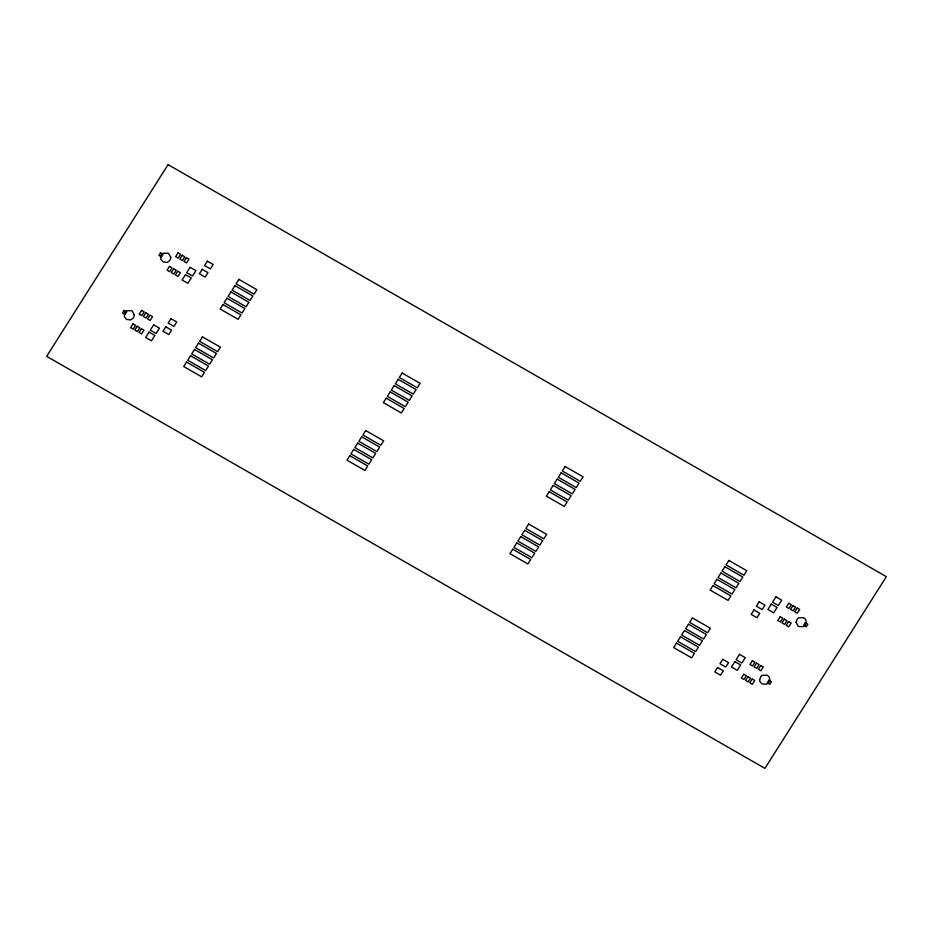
<?xml version="1.0" encoding="UTF-8"?>
<svg xmlns="http://www.w3.org/2000/svg" width="933" height="933" viewBox="0 0 933 933"><rect width="100%" height="100%" fill="white"/><g stroke="black" fill="none" stroke-linecap="round" stroke-linejoin="round"><path stroke-width="1.4" d="M134.329 314.818L133.92 316.87A3.779 3.615 -17 0 1 133.559 317.558A3.732 3.569 -17 0 1 133.092 318.188L131.553 319.401A5.225 4.992 -17 0 1 131.005 319.646L130.632 319.762A5.225 4.992 -17 0 1 130.072 319.914L126.795 319.459A3.697 3.534 -17 0 1 126.282 319.168L124.346 316.637L124.521 313.278A3.732 3.569 -17 0 1 124.882 312.59A3.685 3.534 -17 0 1 125.22 312.112L125.36 311.96A3.825 3.662 -17 0 1 125.768 311.54L126.387 311.051A6.344 6.076 -17 0 1 126.9 310.747L131.658 310.689A3.697 3.534 -17 0 1 132.159 310.981L134.329 314.818M170.751 257.321L170.739 257.881A7.93 7.592 -17 0 1 170.657 258.453L170.273 259.549A3.685 3.534 -17 0 1 169.993 260.05A3.732 3.569 -17 0 1 169.514 260.68L167.975 261.893A5.225 4.992 -17 0 1 167.439 262.138L167.054 262.266A5.225 4.992 -17 0 1 166.506 262.406L163.217 261.951A3.697 3.534 -17 0 1 162.715 261.66L160.779 259.129L160.954 255.77A3.732 3.569 -17 0 1 161.316 255.082A3.779 3.615 -17 0 1 161.794 254.452A3.825 3.662 -17 0 1 162.202 254.033L162.82 253.543A6.344 6.076 -17 0 1 163.322 253.24L168.08 253.181A3.697 3.534 -17 0 1 168.593 253.473L170.751 257.321M759.614 679.865L759.777 680.985A5.108 4.887 -17 0 0 759.952 681.522L761.771 683.702A3.709 3.545 -17 0 0 762.273 683.994L766.483 684.181A5.225 4.992 -17 0 0 767.031 683.936C770.32 682.478 770.81 677.37 767.637 675.515A3.709 3.545 -17 0 0 767.136 675.224L762.378 675.282A6.344 6.076 -17 0 0 761.876 675.585L761.246 676.075A3.825 3.662 -17 0 0 760.838 676.495L759.614 679.865M796.036 622.358L798.193 626.195A3.709 3.545 -17 0 0 798.695 626.486L802.916 626.673A5.225 4.992 -17 0 0 803.453 626.428C806.753 624.982 807.232 619.862 804.071 618.008A3.709 3.545 -17 0 0 803.558 617.716L798.811 617.774A6.344 6.076 -17 0 0 798.298 618.078L797.68 618.567A3.825 3.662 -17 0 0 797.272 618.987L796.036 622.358M168.08 164.64L46.65 356.336L764.92 768.36L886.35 576.664L168.08 164.64M124.112 310.432L122.515 312.94L125.08 314.409L126.678 311.902L124.112 310.432M160.534 252.925L158.948 255.432L161.514 256.913L163.1 254.394L160.534 252.925M133.046 323.914L130.655 327.681L133.232 329.151L135.612 325.384L133.046 323.914M141.618 310.386L139.227 314.164L141.793 315.634L144.183 311.867L141.618 310.386M169.479 266.406L167.089 270.173L169.654 271.643L172.045 267.876L169.479 266.406M178.04 252.89L175.649 256.657L178.226 258.126L180.617 254.359L178.04 252.89M137.233 326.305L134.842 330.084L137.408 331.553L139.798 327.786L137.233 326.305M145.793 312.788L143.402 316.555L145.98 318.036L148.359 314.258L145.793 312.788M173.655 268.809L171.275 272.576L173.841 274.045L176.232 270.278L173.655 268.809M182.227 255.28L179.836 259.047L182.401 260.529L184.792 256.762L182.227 255.28M141.396 328.708L139.017 332.475L141.583 333.944L143.974 330.177L141.396 328.708M149.968 315.179L147.577 318.946L150.143 320.427L152.534 316.66L149.968 315.179M177.83 271.2L175.439 274.967L178.016 276.436L180.396 272.669L177.83 271.2M186.39 257.671L184.011 261.45L186.577 262.919L188.967 259.152L186.39 257.671M149.058 332.136L145.676 337.489L151.461 340.802L154.843 335.46L149.058 332.136M153.688 324.847L150.295 330.189L156.079 333.501L159.473 328.159L153.688 324.847M185.492 274.629L182.11 279.982L187.895 283.294L191.277 277.952L185.492 274.629M190.11 267.339L186.728 272.681L192.513 276.005L195.895 270.652L190.11 267.339M165.771 326.853L162.983 331.25L168.768 334.574L171.555 330.165L165.771 326.853M170.949 318.678L168.162 323.075L173.946 326.398L176.734 321.99L170.949 318.678M202.204 269.345L199.417 273.742L205.19 277.066L207.989 272.658L202.204 269.345M207.383 261.17L204.584 265.567L210.368 268.891L213.167 264.494L207.383 261.17M186.53 362.039L183.696 366.517L201.656 376.815L204.49 372.349L186.53 362.039M190.519 355.753L187.685 360.22L205.645 370.529L208.479 366.051L190.519 355.753M194.496 349.467L191.662 353.945L209.622 364.243L212.456 359.776L194.496 349.467M198.484 343.181L195.65 347.647L213.61 357.957L216.444 353.479L198.484 343.181M202.473 336.883L199.639 341.361L217.599 351.659L220.433 347.193L202.473 336.883M222.964 304.543L220.13 309.01L238.09 319.319L240.924 314.841L222.964 304.543M226.952 298.245L224.118 302.724L242.079 313.022L244.912 308.555L226.952 298.245M230.929 291.959L228.095 296.437L246.055 306.735L248.889 302.269L230.929 291.959M234.918 285.673L232.084 290.14L250.044 300.449L252.878 295.971L234.918 285.673M238.895 279.375L236.061 283.854L254.033 294.152L256.855 289.685L238.895 279.375M349.77 455.689L346.936 460.156L364.908 470.465L367.742 465.987L349.77 455.689M353.759 449.391L350.925 453.87L368.885 464.168L371.719 459.701L353.759 449.391M357.736 443.105L354.913 447.583L372.873 457.881L375.707 453.415L357.736 443.105M361.724 436.819L358.89 441.297L376.85 451.595L379.684 447.117L361.724 436.819M365.713 430.533L362.879 435L380.839 445.298L383.673 440.831L365.713 430.533M386.204 398.181L383.37 402.648L401.33 412.957L404.164 408.479L386.204 398.181M390.192 391.883L387.358 396.362L405.319 406.66L408.153 402.193L390.192 391.883M394.169 385.609L391.335 390.076L409.295 400.385L412.129 395.907L394.169 385.609M398.158 379.311L395.324 383.79L413.284 394.088L416.118 389.621L398.158 379.311M402.146 373.025L399.312 377.492L417.273 387.801L420.107 383.323L402.146 373.025M512.765 549.175L509.931 553.654L527.891 563.952L530.725 559.485L512.765 549.175M516.742 542.889L513.92 547.356L531.88 557.666L534.714 553.187L516.742 542.889M520.731 536.603L517.897 541.082L535.857 551.38L538.691 546.913L520.731 536.603M524.719 530.317L521.885 534.784L539.845 545.094L542.679 540.615L524.719 530.317M528.696 524.019L525.862 528.498L543.822 538.796L546.656 534.329L528.696 524.019M549.187 491.679L546.353 496.146L564.313 506.456L567.147 501.977L549.187 491.679M553.176 485.382L550.342 489.86L568.302 500.158L571.136 495.691L553.176 485.382M557.153 479.096L554.319 483.574L572.291 493.872L575.113 489.405L557.153 479.096M561.141 472.809L558.307 477.276L576.267 487.586L579.101 483.107L561.141 472.809M565.13 466.512L562.296 470.99L580.256 481.288L583.09 476.821L565.13 466.512M676.495 643.105L673.661 647.572L691.621 657.882L694.455 653.403L676.495 643.105M680.484 636.807L677.65 641.286L695.61 651.584L698.444 647.117L680.484 636.807M684.46 630.521L681.626 635L699.587 645.298L702.421 640.831L684.46 630.521M688.449 624.235L685.615 628.714L703.575 639.012L706.409 634.533L688.449 624.235M692.426 617.949L689.592 622.416L707.552 632.714L710.386 628.247L692.426 617.949M712.917 585.597L710.083 590.064L728.055 600.374L730.877 595.895L712.917 585.597M716.906 579.3L714.072 583.778L732.032 594.076L734.866 589.609L716.906 579.3M720.882 573.025L718.048 577.492L736.02 587.802L738.854 583.323L720.882 573.025M724.871 566.728L722.037 571.206L739.997 581.504L742.831 577.037L724.871 566.728M728.86 560.441L726.026 564.908L743.986 575.218L746.82 570.739L728.86 560.441M717.547 667.492L714.76 671.9L720.544 675.212L723.332 670.815L717.547 667.492M722.737 659.316L719.938 663.713L725.722 667.037L728.51 662.628L722.737 659.316M753.981 609.984L751.193 614.392L756.978 617.704L759.765 613.308L753.981 609.984M759.159 601.808L756.371 606.205L762.156 609.529L764.943 605.132L759.159 601.808M734.877 661.649L731.484 666.99L737.268 670.314L740.662 664.961L734.877 661.649M739.496 654.348L736.114 659.701L741.898 663.013L745.28 657.672L739.496 654.348M771.299 604.141L767.917 609.482L773.702 612.806L777.084 607.453L771.299 604.141M775.929 596.84L772.536 602.193L778.32 605.505L781.714 600.164L775.929 596.84M743.788 674.244L741.397 678.023L743.963 679.492L746.353 675.725L743.788 674.244M752.348 660.727L749.957 664.494L752.534 665.975L754.914 662.208L752.348 660.727M780.21 616.748L777.83 620.515L780.396 621.984L782.787 618.217L780.21 616.748M788.782 603.219L786.391 606.998L788.956 608.468L791.347 604.701L788.782 603.219M747.963 676.647L745.572 680.414L748.149 681.895L750.529 678.116L747.963 676.647M756.523 663.13L754.144 666.897L756.71 668.366L759.1 664.599L756.523 663.13M784.396 619.139L782.006 622.906L784.571 624.387L786.962 620.62L784.396 619.139M792.957 605.622L790.566 609.389L793.143 610.87L795.522 607.091L792.957 605.622M752.15 679.049L749.759 682.816L752.325 684.286L754.715 680.519L752.15 679.049M760.71 665.521L758.319 669.299L760.885 670.769L763.276 667.002L760.71 665.521M788.572 621.541L786.181 625.308L788.758 626.778L791.137 623.011L788.572 621.541M797.144 608.024L794.753 611.791L797.318 613.261L799.709 609.494L797.144 608.024M768.839 680.274L767.253 682.781L769.818 684.262L771.404 681.743L768.839 680.274M805.272 622.766L803.675 625.273L806.252 626.754L807.838 624.235L805.272 622.766"/></g></svg>
